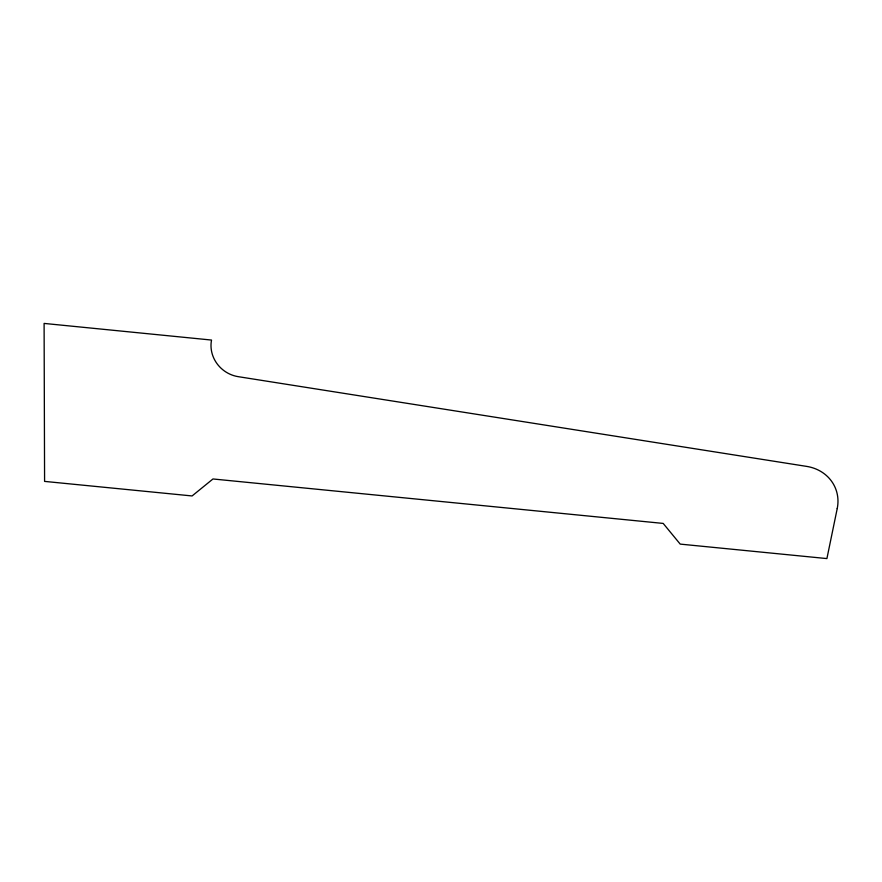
<?xml version="1.0" encoding="UTF-8"?>
<svg xmlns="http://www.w3.org/2000/svg" width="882" height="882" viewBox="0 0 882 882"><rect width="100%" height="100%" fill="white"/><g stroke="black" fill="none" stroke-linecap="round" stroke-linejoin="round"><path stroke-width="1.32" d="M837.227 508.539L826.908 558.582L680.209 544.106L663.198 523.423L212.97 478.97L192.089 495.949L44.585 481.396L44.1 323.418L211.526 340.055A31.035 29.249 35 0 0 237.964 376.625L806.655 466.391A41.829 37.617 -23.1 0 1 837.227 508.539"/></g></svg>
